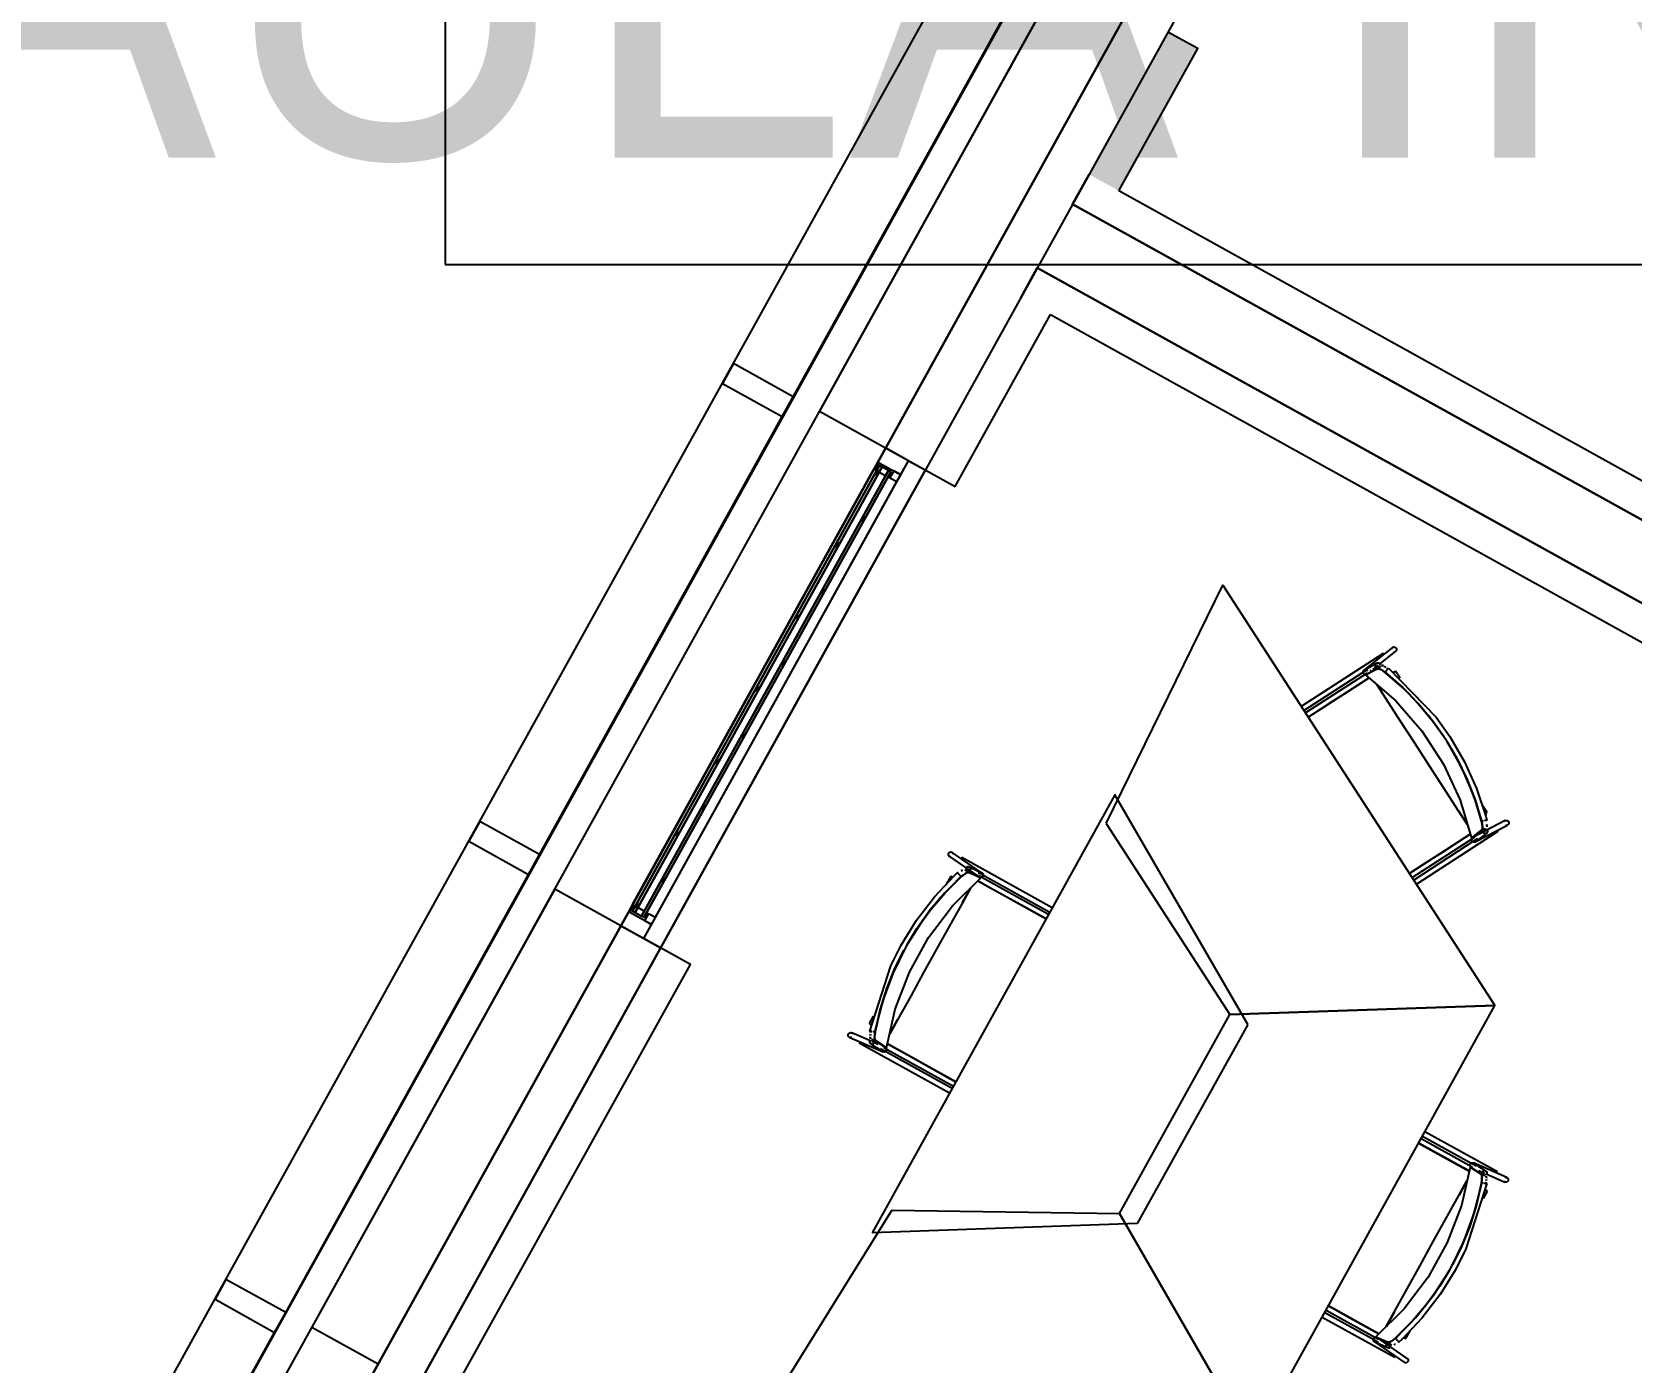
# Model space of a CAD drawing. Header units: metres. Extents: x 2.5 to 42.6, y 0.9 to 31.9.
# Drawn here: x 23.842 to 25.227, y 24.1 to 25.251 of the extents above; entities that cross this region are included whole.
import ezdxf

# ---------------------------------------------------------------- set-up
doc = ezdxf.new("R2010")
doc.units = ezdxf.units.M
for name, color, linetype in [('ARREDI', 9, 'Continuous'), ('INFISSI_VETRATE', 4, 'Continuous'), ('PARETI_STRUTTURE', 7, 'Continuous'), ('PILASTRI_SETTI', 8, 'Continuous'), ('PORTE_SCALE', 2, 'Continuous'), ('WAYFINDING_RIQUADRI', 7, 'Continuous'), ('WAYFINDING_TESTI', 7, 'Continuous')]:
    doc.layers.add(name, color=color, linetype=linetype)

msp = doc.modelspace()

# ---------------------------------------------------------------- linework, layer by layer
at = {"layer": 'ARREDI'}
for points in [[(24.7161, 25.3228), (24.2771, 24.5307)], [(24.2815, 24.5395), (24.4914, 24.9184)], [(24.7717, 24.5664), (24.8728, 24.7725), (25.1082, 24.409)], [(25.012, 24.7128), (25.0117, 24.7133), (25.0115, 24.7135), (25.0115, 24.7135), (25.0115, 24.7135)], [(25.0123, 24.7123), (25.012, 24.7128)], [(25.0188, 24.7171), (25.019, 24.7178), (25.0194, 24.7184), (25.0196, 24.7186), (25.0196, 24.7186), (25.02, 24.7189), (25.0207, 24.7191), (25.0215, 24.719), (25.0221, 24.7187), (25.0227, 24.7181), (25.023, 24.7174), (25.0231, 24.7167)], [(25.0231, 24.7167), (25.0229, 24.716), (25.0225, 24.7154), (25.0223, 24.7152), (25.0223, 24.7152), (25.0219, 24.7149), (25.0211, 24.7147)], [(24.9941, 24.6976), (24.9943, 24.6983), (24.9947, 24.6989), (24.9949, 24.6991), (24.9949, 24.6991), (24.9953, 24.6993), (24.996, 24.6995), (24.9968, 24.6994), (24.9975, 24.6991), (24.998, 24.6986)], [(24.9972, 24.6954), (24.9964, 24.6952), (24.9957, 24.6953), (24.995, 24.6956), (24.9945, 24.6961), (24.9942, 24.6968), (24.9941, 24.6976)], [(25.0134, 24.6969), (25.0114, 24.6984), (25.0095, 24.6995), (25.0079, 24.7002), (25.007, 24.7003), (25.0018, 24.6975), (24.9966, 24.6947), (25.0225, 24.6724), (25.045, 24.6465), (25.0637, 24.6178), (25.078, 24.5867), (25.0878, 24.5538), (25.0925, 24.5575), (25.0972, 24.5611)], [(24.9966, 24.6947), (24.9979, 24.6966)], [(25.0004, 24.6987), (25.0012, 24.6991)], [(25.0026, 24.6999), (25.0041, 24.7006), (25.0079, 24.7026)], [(25.0049, 24.7034), (25.0051, 24.7041), (25.0055, 24.7047), (25.0059, 24.7051), (25.0061, 24.7052), (25.0067, 24.7053), (25.0068, 24.7053), (25.0075, 24.7053), (25.0082, 24.7049), (25.0087, 24.7044), (25.009, 24.7037)], [(25.0091, 24.703), (25.0089, 24.7022), (25.0085, 24.7016), (25.008, 24.7013), (25.0079, 24.7012), (25.0072, 24.701), (25.0064, 24.7011), (25.0058, 24.7014), (25.0053, 24.702), (25.0049, 24.7027), (25.0049, 24.7034)], [(25.007, 24.7003), (25.0079, 24.7002), (25.0094, 24.6996), (25.0113, 24.6984), (25.0134, 24.6969)], [(25.0117, 24.7027), (25.0102, 24.7034)], [(25.0102, 24.7033), (25.0117, 24.7027)], [(25.0125, 24.7022), (25.0137, 24.7015)], [(25.0136, 24.7016), (25.0125, 24.7022)], [(25.0134, 24.6969), (25.0282, 24.6842), (25.0418, 24.6703), (25.0543, 24.6553), (25.064, 24.6417)], [(25.0135, 24.6973), (25.0136, 24.6975), (25.0139, 24.6979), (25.0143, 24.6984)], [(25.064, 24.6417), (25.0543, 24.6553), (25.0419, 24.6702), (25.0282, 24.6841), (25.0135, 24.6968)], [(25.0143, 24.6984), (25.0148, 24.699), (25.0152, 24.6996), (25.0156, 24.7001), (25.0159, 24.7005), (25.0161, 24.7007)], [(25.0148, 24.7007), (25.0156, 24.7001)], [(25.0156, 24.7001), (25.0148, 24.7007)], [(25.0161, 24.7008), (25.0161, 24.7007)], [(25.0222, 24.6981), (25.022, 24.698), (25.0216, 24.6977), (25.0211, 24.6973), (25.0204, 24.6969)], [(24.9993, 24.6924), (24.9905, 24.6867), (24.9797, 24.6797), (24.9688, 24.6727), (24.958, 24.6657), (24.9471, 24.6586)], [(25.006, 24.6866), (25.0136, 24.6749)], [(25.0843, 24.5658), (25.0765, 24.5778), (25.064, 24.5971), (25.0514, 24.6165), (25.0389, 24.6359), (25.0263, 24.6553), (25.0138, 24.6746), (25.006, 24.6866)], [(25.0753, 24.623), (25.067, 24.637)], [(25.067, 24.637), (25.0753, 24.6229)], [(25.0967, 24.5684), (25.0911, 24.587), (25.084, 24.6052), (25.0756, 24.6224)], [(25.0756, 24.6224), (25.084, 24.6051), (25.0911, 24.5869), (25.0967, 24.5683)], [(24.8943, 24.3926), (24.7793, 24.5913), (24.5694, 24.2125)], [(25.0767, 24.5775), (25.0843, 24.5657)], [(25.0996, 24.5747), (25.1002, 24.5751), (25.1008, 24.5755), (25.1012, 24.5757), (25.1014, 24.5759)], [(24.7717, 24.5664), (24.8788, 24.4011)], [(25.101, 24.5619), (25.0963, 24.5583), (25.0952, 24.5574)], [(25.0972, 24.5611), (25.0975, 24.5619), (25.0975, 24.5636), (25.0972, 24.5659), (25.0967, 24.5683)], [(25.0967, 24.5683), (25.0973, 24.5658), (25.0975, 24.5635), (25.0975, 24.5619), (25.0972, 24.5611)], [(25.0984, 24.5685), (25.0978, 24.5684), (25.0974, 24.5682), (25.0971, 24.5682)], [(25.0991, 24.5579), (25.0985, 24.5582), (25.098, 24.5588), (25.0977, 24.5595), (25.0977, 24.5602), (25.0979, 24.5609), (25.0979, 24.5609), (25.0984, 24.5615), (25.0985, 24.5616), (25.099, 24.5619), (25.0997, 24.562)], [(25.1016, 24.5609), (25.1019, 24.5602), (25.1019, 24.5595), (25.1017, 24.5588), (25.1017, 24.5588), (25.1012, 24.5582), (25.1011, 24.5581), (25.1006, 24.5579), (25.0999, 24.5577), (25.0991, 24.5579)], [(25.1011, 24.5692), (25.1013, 24.5692), (25.1013, 24.5692), (25.1013, 24.5692), (25.101, 24.5691), (25.1005, 24.569), (25.0999, 24.5689), (25.0992, 24.5687)], [(25.1011, 24.5656), (25.1013, 24.5644), (25.1013, 24.5635)], [(25.1013, 24.5643), (25.1011, 24.5656)], [(25.1106, 24.5605), (25.1103, 24.561)], [(25.1111, 24.5598), (25.1109, 24.56), (25.1106, 24.5605)], [(25.1111, 24.5598), (25.1111, 24.5597)], [(25.1161, 24.568), (25.1166, 24.5686), (25.117, 24.5689), (25.117, 24.5689), (25.1173, 24.569), (25.118, 24.5691), (25.1187, 24.569)], [(25.1187, 24.569), (25.1194, 24.5687), (25.1199, 24.5681), (25.1201, 24.5674), (25.1201, 24.5666), (25.1199, 24.5659), (25.1194, 24.5653), (25.119, 24.5651), (25.119, 24.5651), (25.1188, 24.565), (25.1181, 24.5648), (25.1173, 24.565)], [(25.0343, 24.5232), (25.0376, 24.5254), (25.0504, 24.5337), (25.0633, 24.542), (25.0761, 24.5503), (25.0868, 24.5572)], [(25.0908, 24.5545), (25.0878, 24.5539)], [(25.0878, 24.5539), (25.0908, 24.5545)], [(25.0894, 24.5504), (25.0887, 24.5508), (25.0883, 24.5514), (25.088, 24.552), (25.088, 24.5528), (25.0882, 24.5535), (25.0887, 24.5541)], [(25.0919, 24.5535), (25.0922, 24.5528), (25.0922, 24.5521), (25.092, 24.5514), (25.0915, 24.5508), (25.0911, 24.5505), (25.0911, 24.5505), (25.0909, 24.5504), (25.0901, 24.5503), (25.0894, 24.5504)], [(24.2771, 24.5307), (24.0575, 24.1347)], [(24.6353, 24.5393), (24.6353, 24.5401), (24.6356, 24.5407), (24.6361, 24.5413), (24.6367, 24.5417), (24.6375, 24.5418), (24.6382, 24.5417), (24.6386, 24.5414), (24.6386, 24.5414), (24.6388, 24.5413), (24.6393, 24.5407), (24.6395, 24.54)], [(24.6374, 24.5375), (24.6366, 24.5376), (24.6362, 24.5379), (24.6362, 24.5379), (24.636, 24.538), (24.6355, 24.5386), (24.6353, 24.5393)], [(24.6466, 24.5362), (24.6463, 24.5356)], [(24.647, 24.5369), (24.6471, 24.537), (24.647, 24.5369), (24.6469, 24.5366), (24.6466, 24.5362)], [(24.572, 24.3862), (24.5716, 24.3838), (24.5715, 24.3815), (24.5717, 24.3798), (24.572, 24.379), (24.5769, 24.3757), (24.5818, 24.3724), (24.5894, 24.4058), (24.6016, 24.4378), (24.6182, 24.4678), (24.6389, 24.4951), (24.6632, 24.5192), (24.6578, 24.5216), (24.6524, 24.524)], [(24.6085, 24.4762), (24.6198, 24.4917), (24.6325, 24.5065), (24.6463, 24.5202)], [(24.6462, 24.5201), (24.6324, 24.5064), (24.6197, 24.4917), (24.6085, 24.4761)], [(24.6393, 24.5198), (24.6386, 24.5201), (24.6381, 24.5204), (24.6376, 24.5207), (24.6374, 24.5208)], [(24.6435, 24.5237), (24.6433, 24.5238), (24.6433, 24.5239), (24.6433, 24.5238), (24.6435, 24.5236), (24.6438, 24.5232), (24.6443, 24.5227), (24.6448, 24.5222), (24.6453, 24.5216)], [(24.6453, 24.5216), (24.6457, 24.5212), (24.646, 24.5208), (24.6462, 24.5207)], [(24.6524, 24.524), (24.6515, 24.5239), (24.65, 24.5231), (24.6481, 24.5218), (24.6463, 24.5202)], [(24.6463, 24.5202), (24.6482, 24.5219), (24.6501, 24.5232), (24.6516, 24.5239), (24.6524, 24.524)], [(24.6465, 24.5254), (24.6476, 24.5261)], [(24.6476, 24.5261), (24.6465, 24.5254)], [(24.6499, 24.527), (24.6553, 24.5246), (24.6567, 24.524)], [(24.6544, 24.5273), (24.6543, 24.5265), (24.6541, 24.5258), (24.6536, 24.5252), (24.6529, 24.5249), (24.6522, 24.5248), (24.6522, 24.5248), (24.6515, 24.5249), (24.6514, 24.525), (24.6509, 24.5253), (24.6504, 24.5259), (24.6502, 24.5266)], [(24.6505, 24.528), (24.651, 24.5286), (24.6516, 24.529), (24.6523, 24.5291), (24.6524, 24.5291), (24.653, 24.5289), (24.6532, 24.5289), (24.6537, 24.5286), (24.6541, 24.528), (24.6544, 24.5273)], [(24.7198, 24.4839), (24.712, 24.4883), (24.6986, 24.4957), (24.6852, 24.5031), (24.6719, 24.5105), (24.6607, 24.5167)], [(24.6613, 24.5215), (24.6632, 24.5192)], [(24.6632, 24.5192), (24.6613, 24.5215)], [(24.6615, 24.523), (24.662, 24.5235), (24.6627, 24.5239), (24.6634, 24.524), (24.6642, 24.5239), (24.6646, 24.5236), (24.6646, 24.5236), (24.6648, 24.5235), (24.6653, 24.5229), (24.6655, 24.5222)], [(24.6655, 24.5222), (24.6655, 24.5214), (24.6652, 24.5207), (24.6647, 24.5202), (24.6641, 24.5198), (24.6633, 24.5197)], [(24.6544, 24.5104), (24.6474, 24.4979), (24.6363, 24.4778), (24.6251, 24.4576), (24.6139, 24.4374), (24.6027, 24.4172), (24.5915, 24.3971), (24.5846, 24.3845)], [(24.6476, 24.4982), (24.6544, 24.5105)], [(24.5996, 24.4617), (24.6081, 24.4757)], [(24.6081, 24.4756), (24.5996, 24.4617)], [(24.5969, 24.4568), (24.5894, 24.4419), (24.5821, 24.4239), (24.5763, 24.4053), (24.572, 24.3863)], [(24.572, 24.3862), (24.5763, 24.4052), (24.5821, 24.4238), (24.5894, 24.4418), (24.5969, 24.4568)], [(24.7833, 24.229), (24.8982, 24.0302), (25.1082, 24.409)], [(24.5668, 24.3934), (24.567, 24.3933), (24.5675, 24.3931), (24.568, 24.3927), (24.5686, 24.3924)], [(24.5846, 24.3845), (24.5913, 24.3967)], [(24.8983, 24.0302), (24.7833, 24.229), (24.8788, 24.4012)], [(24.8943, 24.3926), (24.7988, 24.2204)], [(24.5517, 24.3814), (24.5509, 24.3813), (24.5502, 24.3814), (24.55, 24.3814), (24.5499, 24.3814), (24.5495, 24.3817), (24.549, 24.3822), (24.5487, 24.3829), (24.5487, 24.3837), (24.5489, 24.3844), (24.5494, 24.385), (24.55, 24.3854)], [(24.55, 24.3854), (24.5507, 24.3856), (24.5515, 24.3855), (24.5517, 24.3854), (24.5517, 24.3854), (24.5521, 24.3852), (24.5526, 24.3846)], [(24.5676, 24.3867), (24.5674, 24.3868), (24.5673, 24.3868), (24.5673, 24.3868)], [(24.5703, 24.3756), (24.5696, 24.3754), (24.5688, 24.3755), (24.5683, 24.3758), (24.5682, 24.3759), (24.5677, 24.3763), (24.5677, 24.3764), (24.5674, 24.3771), (24.5674, 24.3778), (24.5676, 24.3785), (24.5681, 24.3791)], [(24.5678, 24.3842), (24.5677, 24.3829)], [(24.5678, 24.3803), (24.5677, 24.382)], [(24.5677, 24.3819), (24.5678, 24.3803)], [(24.5678, 24.3832), (24.5678, 24.3843)], [(24.568, 24.3856), (24.5681, 24.3867)], [(24.5681, 24.3867), (24.568, 24.3856)], [(24.5695, 24.3864), (24.5688, 24.3865), (24.5681, 24.3867)], [(24.5687, 24.3795), (24.5694, 24.3797), (24.5701, 24.3796), (24.5707, 24.3794), (24.5708, 24.3793), (24.5713, 24.3788), (24.5716, 24.3781), (24.5716, 24.3773), (24.5714, 24.3766), (24.5709, 24.376), (24.5703, 24.3756)], [(24.5745, 24.3753), (24.5731, 24.3762), (24.5695, 24.3786)], [(24.5716, 24.3861), (24.5713, 24.3861), (24.5709, 24.3862), (24.5702, 24.3863)], [(24.572, 24.379), (24.5717, 24.3798), (24.5715, 24.3814), (24.5716, 24.3837), (24.572, 24.3862)], [(24.5586, 24.3774), (24.5584, 24.377), (24.5582, 24.3767)], [(24.5582, 24.3767), (24.5582, 24.3767)], [(24.559, 24.378), (24.5586, 24.3774)], [(24.5805, 24.3689), (24.5798, 24.3687), (24.579, 24.3688), (24.5788, 24.3689), (24.5788, 24.3689), (24.5784, 24.3691), (24.5779, 24.3696), (24.5776, 24.3703), (24.5775, 24.3711)], [(24.5818, 24.3724), (24.5796, 24.3727)], [(24.581, 24.3726), (24.5815, 24.372), (24.5818, 24.3713), (24.5818, 24.3706), (24.5816, 24.3699), (24.5811, 24.3693), (24.5805, 24.3689)], [(24.5826, 24.3758), (24.5917, 24.3708), (24.603, 24.3645), (24.6143, 24.3583), (24.6257, 24.352), (24.637, 24.3457), (24.6417, 24.3431)], [(25.0859, 24.2659), (25.0768, 24.2709), (25.0655, 24.2772), (25.0542, 24.2834), (25.0428, 24.2897)], [(25.0965, 24.2555), (25.0969, 24.2579), (25.097, 24.2602), (25.0968, 24.2619), (25.0965, 24.2627), (25.0916, 24.266), (25.0867, 24.2693), (25.0792, 24.2359), (25.067, 24.2039), (25.0503, 24.1739), (25.0296, 24.1466), (25.0053, 24.1225), (25.0107, 24.1201), (25.0161, 24.1177)], [(25.0875, 24.2691), (25.087, 24.2697), (25.0867, 24.2704), (25.0867, 24.2711), (25.0869, 24.2718), (25.0874, 24.2724), (25.088, 24.2729)], [(25.0867, 24.2693), (25.0889, 24.269)], [(25.088, 24.2728), (25.0887, 24.273), (25.0895, 24.2729), (25.0897, 24.2728), (25.0897, 24.2728), (25.0901, 24.2726), (25.0906, 24.2721), (25.0909, 24.2714), (25.091, 24.2706)], [(25.0141, 24.1313), (25.0211, 24.1438), (25.0322, 24.1639), (25.0434, 24.1841), (25.0546, 24.2043), (25.0658, 24.2245), (25.077, 24.2446), (25.0839, 24.2572)], [(25.0965, 24.2555), (25.0922, 24.2365), (25.0864, 24.2179), (25.0791, 24.1998), (25.0716, 24.1849)], [(25.0716, 24.1849), (25.0791, 24.1998), (25.0864, 24.2178), (25.0922, 24.2364), (25.0965, 24.2554)], [(25.0839, 24.2572), (25.0772, 24.245)], [(25.094, 24.2664), (25.0954, 24.2655), (25.099, 24.2631)], [(25.0965, 24.2627), (25.0968, 24.262), (25.097, 24.2603), (25.0969, 24.258), (25.0965, 24.2555)], [(25.0998, 24.2622), (25.0991, 24.262), (25.0984, 24.2621), (25.0978, 24.2623), (25.0977, 24.2624), (25.0972, 24.2629), (25.0969, 24.2636), (25.0969, 24.2644), (25.0971, 24.2651), (25.0976, 24.2657), (25.0982, 24.2661)], [(25.0969, 24.2556), (25.0972, 24.2556), (25.0976, 24.2555), (25.0982, 24.2554)], [(25.0982, 24.2661), (25.0989, 24.2663), (25.0997, 24.2662), (25.1002, 24.2659), (25.1003, 24.2659), (25.1008, 24.2654), (25.1008, 24.2653), (25.1011, 24.2646), (25.1011, 24.2639), (25.1009, 24.2632), (25.1005, 24.2626)], [(25.099, 24.2553), (25.0997, 24.2552), (25.1004, 24.255)], [(25.1005, 24.2561), (25.1004, 24.2551)], [(25.1004, 24.255), (25.1005, 24.2561)], [(25.1007, 24.2614), (25.1008, 24.2597)], [(25.1008, 24.2598), (25.1007, 24.2614)], [(25.1007, 24.2575), (25.1008, 24.2588)], [(25.1008, 24.2585), (25.1007, 24.2574)], [(25.1009, 24.255), (25.1011, 24.2549), (25.1012, 24.2549), (25.1012, 24.2549)], [(25.1096, 24.2637), (25.1099, 24.2643)], [(25.1099, 24.2643), (25.1101, 24.2647), (25.1103, 24.265)], [(25.1103, 24.265), (25.1103, 24.265)], [(25.1185, 24.2563), (25.1178, 24.2561), (25.1171, 24.2562), (25.1168, 24.2563), (25.1168, 24.2563), (25.1164, 24.2565), (25.1159, 24.2571)], [(25.1169, 24.2603), (25.1176, 24.2604), (25.1183, 24.2603), (25.1185, 24.2603), (25.1186, 24.2603), (25.119, 24.26), (25.1195, 24.2595), (25.1198, 24.2588), (25.1198, 24.258), (25.1196, 24.2573), (25.1191, 24.2567), (25.1185, 24.2563)], [(25.1017, 24.2483), (25.1015, 24.2484), (25.1011, 24.2486), (25.1005, 24.249), (25.0998, 24.2493)], [(24.5865, 24.2321), (24.4652, 24.0372), (24.8982, 24.0302)], [(24.5865, 24.2321), (24.7833, 24.229)], [(24.7988, 24.2204), (24.5694, 24.2125)], [(25.0604, 24.1661), (25.0689, 24.18)], [(25.0689, 24.18), (25.0604, 24.1661)], [(25.06, 24.1655), (25.0487, 24.15), (25.0361, 24.1352), (25.0222, 24.1215)], [(25.0494, 24.1509), (25.06, 24.1656)], [(24.9642, 24.1492), (24.9699, 24.146), (24.9833, 24.1386), (24.9967, 24.1312), (25.0078, 24.125)], [(25.0209, 24.1435), (25.0141, 24.1312)], [(25.0223, 24.1216), (25.0361, 24.1353), (25.0488, 24.15)], [(24.0575, 24.1347), (23.8361, 23.7352)], [(23.8425, 23.7475), (24.0524, 24.1263)], [(25.003, 24.1195), (25.003, 24.1203), (25.0033, 24.121), (25.0038, 24.1215), (25.0045, 24.1219), (25.0052, 24.122)], [(25.007, 24.1188), (25.0065, 24.1182), (25.0058, 24.1178), (25.0051, 24.1177), (25.0043, 24.1178), (25.0039, 24.1181), (25.0039, 24.1181), (25.0037, 24.1182), (25.0032, 24.1188), (25.003, 24.1195)], [(25.0072, 24.1202), (25.0053, 24.1225)], [(25.0053, 24.1225), (25.0072, 24.1202)], [(25.0186, 24.1147), (25.0132, 24.1171), (25.0119, 24.1177)], [(25.0142, 24.1144), (25.0142, 24.1152), (25.0144, 24.1159), (25.0149, 24.1165), (25.0156, 24.1168), (25.0163, 24.1169), (25.0163, 24.1169), (25.017, 24.1168), (25.0171, 24.1168), (25.0176, 24.1164), (25.0181, 24.1158), (25.0183, 24.1151)], [(25.0161, 24.1177), (25.017, 24.1178), (25.0185, 24.1186), (25.0204, 24.1199), (25.0222, 24.1215)], [(25.0222, 24.1215), (25.0203, 24.1198), (25.0184, 24.1185), (25.0169, 24.1178), (25.0161, 24.1177)], [(25.0209, 24.1156), (25.022, 24.1163)], [(25.022, 24.1163), (25.021, 24.1156)], [(25.0232, 24.1201), (25.0228, 24.1205), (25.0225, 24.1209), (25.0223, 24.121)], [(25.025, 24.118), (25.0252, 24.1179), (25.0252, 24.1178), (25.0252, 24.1179), (25.025, 24.1181), (25.0247, 24.1185), (25.0242, 24.119), (25.0237, 24.1195), (25.0232, 24.1201)], [(25.0292, 24.122), (25.0299, 24.1216), (25.0305, 24.1213), (25.0309, 24.121), (25.0311, 24.1209)], [(25.018, 24.1137), (25.0176, 24.1131), (25.0169, 24.1127), (25.0162, 24.1126), (25.0161, 24.1126), (25.0155, 24.1128), (25.0153, 24.1128), (25.0149, 24.1131), (25.0144, 24.1137), (25.0142, 24.1144)], [(25.0215, 24.1048), (25.0215, 24.1048), (25.0215, 24.1048), (25.0216, 24.1051), (25.0219, 24.1055)], [(25.0219, 24.1055), (25.0222, 24.1061)], [(25.0332, 24.1024), (25.0332, 24.1016), (25.0329, 24.101), (25.0324, 24.1004), (25.0318, 24.1), (25.0311, 24.0999), (25.0303, 24.1), (25.0299, 24.1003), (25.0299, 24.1003), (25.0297, 24.1004), (25.0292, 24.101), (25.029, 24.1017)], [(25.0312, 24.1042), (25.0319, 24.1041), (25.0323, 24.1038), (25.0323, 24.1038), (25.0325, 24.1037), (25.033, 24.1031), (25.0332, 24.1024)]]:
    msp.add_lwpolyline(points, dxfattribs=at)
for points in [[(24.7157, 25.323), (24.4962, 24.927), (24.4966, 24.9268), (24.7161, 25.3228)], [(24.5941, 24.8681), (24.6009, 24.8802), (24.5809, 24.8913), (24.5707, 24.873), (24.5719, 24.8723), (24.5753, 24.8785)], [(24.5739, 24.876), (24.572, 24.8726), (24.5734, 24.8718), (24.5754, 24.8752)], [(24.5754, 24.8704), (24.5809, 24.8673), (24.5834, 24.8718), (24.5779, 24.8749)], [(24.5831, 24.8664), (24.5848, 24.8655), (24.5864, 24.8683), (24.5847, 24.8693)], [(24.5941, 24.8681), (24.5881, 24.8714), (24.5848, 24.8655), (24.5908, 24.8621)], [(24.2767, 24.5309), (24.0572, 24.1349), (24.0575, 24.1347), (24.2771, 24.5307)], [(24.3785, 24.4791), (24.3597, 24.4895), (24.3632, 24.4957), (24.362, 24.4964), (24.3518, 24.478), (24.3718, 24.467)], [(24.3611, 24.492), (24.3625, 24.4912), (24.3644, 24.4947), (24.363, 24.4955)], [(24.3666, 24.4938), (24.3642, 24.4893), (24.3697, 24.4863), (24.3722, 24.4907)], [(24.3741, 24.4894), (24.3725, 24.4865), (24.3742, 24.4856), (24.3758, 24.4884)], [(24.3785, 24.4791), (24.3818, 24.4851), (24.3758, 24.4884), (24.3725, 24.4825)], [(25.1082, 24.409), (24.8788, 24.4011)]]:
    msp.add_lwpolyline(points, close=True, dxfattribs=at)
at = {"layer": 'INFISSI_VETRATE'}
for points in [[(24.5707, 24.8668), (24.5767, 24.8728)], [(24.5583, 24.8265), (24.5643, 24.8326)], [(24.5361, 24.8043), (24.5421, 24.8104)], [(24.5237, 24.7641), (24.5297, 24.7701)], [(24.5014, 24.7419), (24.5075, 24.7479)], [(24.489, 24.7016), (24.4951, 24.7077)], [(24.4668, 24.6794), (24.4729, 24.6855)], [(24.4544, 24.6392), (24.4605, 24.6452)], [(24.4322, 24.6169), (24.4383, 24.623)], [(24.4198, 24.5767), (24.4259, 24.5828)], [(24.3976, 24.5545), (24.4036, 24.5605)], [(24.3852, 24.5142), (24.3912, 24.5203)], [(24.363, 24.492), (24.369, 24.4981)]]:
    msp.add_lwpolyline(points, dxfattribs=at)
at = {"layer": 'PARETI_STRUTTURE'}
for points in [[(19.3814, 15.5105), (19.3242, 15.5421), (27.06, 29.4989)], [(25.9228, 27.2312), (26.9202, 29.0306), (19.6668, 15.9442)], [(26.8439, 28.9742), (19.6745, 16.0393)], [(19.6745, 16.0393), (26.8439, 28.9742)], [(24.4446, 24.9556), (24.6641, 25.3516)], [(24.501, 24.9356), (24.7109, 25.3144)], [(24.7908, 25.2701), (24.7337, 25.3018), (24.5237, 24.923), (24.5809, 24.8913)], [(24.7829, 25.1136), (24.8511, 25.2367), (24.8253, 25.251)], [(24.757, 25.1279), (24.7427, 25.1021), (27.0146, 23.8429)], [(24.7427, 25.1021), (24.7571, 25.1279)], [(27.0547, 23.8544), (24.7829, 25.1136)], [(26.9841, 23.7878), (27.0146, 23.8429), (24.7427, 25.1021)], [(24.7237, 25.0068), (26.9146, 23.7925), (26.929, 23.8183), (24.7122, 25.047), (24.6979, 25.0212)], [(24.6979, 25.0211), (24.7122, 25.047)], [(24.7122, 25.047), (26.929, 23.8183)], [(24.6153, 24.8722), (24.6412, 24.8579), (24.7237, 25.0068)], [(24.2251, 24.5596), (24.4446, 24.9556)], [(24.2815, 24.5395), (24.4914, 24.9184)], [(24.5809, 24.8913), (24.4664, 24.6847)], [(24.5809, 24.8913), (24.6153, 24.8722)], [(24.5908, 24.8621), (24.6009, 24.8802)], [(24.6009, 24.8802), (24.6153, 24.8722)], [(24.6153, 24.8722), (22.0814, 20.3006)], [(24.362, 24.4964), (24.5707, 24.873)], [(24.5707, 24.873), (24.362, 24.4964)], [(24.3717, 24.4851), (24.5854, 24.8707), (24.5834, 24.8718), (24.3697, 24.4863)], [(24.3818, 24.4851), (24.5908, 24.8621)], [(24.382, 24.4853), (24.5907, 24.8619)], [(25.0115, 24.7135), (24.9407, 24.6677)], [(25.0196, 24.7186), (24.9949, 24.6991)], [(25.008, 24.7039), (25.0223, 24.7152)], [(24.943, 24.6641), (24.9983, 24.6998)], [(25.008, 24.7013), (24.9978, 24.6956)], [(25.0034, 24.7003), (25.0074, 24.7034)], [(25.0057, 24.7017), (25.0041, 24.7006)], [(25.0655, 24.6394), (25.0508, 24.6597), (25.0342, 24.6784), (25.0158, 24.6954), (25.0135, 24.6973)], [(25.0161, 24.7008), (25.0575, 24.6583), (25.0691, 24.6417)], [(25.0261, 24.6921), (25.0223, 24.6981)], [(24.4664, 24.6847), (24.3518, 24.478)], [(24.9976, 24.6964), (24.9444, 24.662)], [(24.9467, 24.6583), (24.9993, 24.6924)], [(24.9976, 24.6957), (24.9984, 24.6963)], [(25.0691, 24.6417), (25.0818, 24.6198), (25.0922, 24.5968), (25.1003, 24.5729), (25.1013, 24.5692)], [(25.0971, 24.5682), (25.0894, 24.5921), (25.0794, 24.6151), (25.0671, 24.6369), (25.0655, 24.6394)], [(25.1014, 24.5759), (25.0975, 24.582)], [(24.0055, 24.1635), (24.2251, 24.5596)], [(24.2298, 24.5682), (24.2203, 24.551)], [(25.0403, 24.5139), (25.1111, 24.5597)], [(25.117, 24.5689), (25.0891, 24.5544)], [(25.0891, 24.5546), (25.0892, 24.5547), (25.0893, 24.5548), (25.0894, 24.5548), (25.0895, 24.5549), (25.0896, 24.555), (25.0897, 24.5551), (25.0898, 24.5551), (25.0899, 24.5552), (25.09, 24.5553), (25.0901, 24.5554), (25.0902, 24.5555), (25.0904, 24.5555), (25.0905, 24.5556), (25.0906, 24.5557), (25.0907, 24.5558), (25.0908, 24.5558), (25.0909, 24.5559), (25.091, 24.556), (25.0911, 24.5561), (25.0912, 24.5562), (25.0913, 24.5562), (25.0914, 24.5563), (25.0915, 24.5564), (25.0916, 24.5565), (25.0917, 24.5566), (25.0918, 24.5566), (25.0919, 24.5567), (25.092, 24.5568), (25.0921, 24.5569), (25.0922, 24.5569), (25.0924, 24.557), (25.0925, 24.5571), (25.0926, 24.5572), (25.0927, 24.5573), (25.0928, 24.5573), (25.0929, 24.5574), (25.093, 24.5575), (25.0931, 24.5576), (25.0932, 24.5577), (25.0933, 24.5577), (25.0934, 24.5578), (25.0935, 24.5579), (25.0936, 24.558), (25.0937, 24.558), (25.0938, 24.5581), (25.0939, 24.5582), (25.094, 24.5583), (25.0941, 24.5584), (25.0942, 24.5584), (25.0944, 24.5585), (25.0945, 24.5586), (25.0946, 24.5587), (25.0947, 24.5588), (25.0948, 24.5588), (25.0949, 24.5589), (25.095, 24.559), (25.0951, 24.5591), (25.0952, 24.5591), (25.0953, 24.5592), (25.0954, 24.5593), (25.0955, 24.5594), (25.0956, 24.5594), (25.0957, 24.5595), (25.0958, 24.5596), (25.0959, 24.5597), (25.096, 24.5598), (25.0961, 24.5598), (25.0962, 24.5599), (25.0964, 24.56), (25.0965, 24.5601), (25.0966, 24.5602), (25.0967, 24.5602), (25.0968, 24.5603), (25.0969, 24.5604), (25.097, 24.5605), (25.0971, 24.5605), (25.0972, 24.5606), (25.0973, 24.5607), (25.0974, 24.5608), (25.0975, 24.5609), (25.0976, 24.5609), (25.0977, 24.561), (25.0978, 24.5611), (25.0979, 24.5612), (25.098, 24.5613), (25.0981, 24.5613), (25.0982, 24.5614), (25.0984, 24.5615), (25.0985, 24.5616), (25.0985, 24.5616)], [(25.0911, 24.5505), (25.119, 24.5651)], [(25.1011, 24.5581), (25.0917, 24.5511)], [(25.0963, 24.5582), (25.0975, 24.559)], [(25.0868, 24.5573), (25.0342, 24.5232)], [(25.0366, 24.5196), (25.0903, 24.5544)], [(25.0905, 24.5516), (25.0379, 24.5175)], [(25.0932, 24.5533), (25.0907, 24.5517)], [(24.6362, 24.5379), (24.6622, 24.5201)], [(24.6646, 24.5236), (24.6386, 24.5414)], [(24.7252, 24.4936), (24.6471, 24.5369)], [(24.062, 24.1435), (24.2719, 24.5223)], [(24.5945, 24.4613), (24.6078, 24.4828), (24.6232, 24.5029), (24.6406, 24.5213), (24.6433, 24.5239)], [(24.6462, 24.5206), (24.6287, 24.5026), (24.6132, 24.4829), (24.5997, 24.4618), (24.5983, 24.4592)], [(24.6374, 24.5208), (24.6337, 24.5141)], [(24.662, 24.5199), (24.6618, 24.52), (24.6617, 24.5201), (24.6616, 24.5201), (24.6615, 24.5202), (24.6614, 24.5202), (24.6612, 24.5203), (24.6611, 24.5203), (24.661, 24.5204), (24.6609, 24.5204), (24.6608, 24.5205), (24.6606, 24.5206), (24.6605, 24.5206), (24.6604, 24.5207), (24.6603, 24.5207), (24.6602, 24.5208), (24.66, 24.5209), (24.6599, 24.5209), (24.6598, 24.521), (24.6597, 24.521), (24.6596, 24.5211), (24.6595, 24.5211), (24.6593, 24.5212), (24.6592, 24.5212), (24.6591, 24.5213), (24.659, 24.5214), (24.6589, 24.5214), (24.6587, 24.5215), (24.6586, 24.5215), (24.6585, 24.5216), (24.6584, 24.5216), (24.6583, 24.5217), (24.6582, 24.5217), (24.658, 24.5218), (24.6579, 24.5219), (24.6578, 24.5219), (24.6577, 24.522), (24.6576, 24.522), (24.6575, 24.5221), (24.6573, 24.5221), (24.6572, 24.5222), (24.6571, 24.5222), (24.657, 24.5223), (24.6569, 24.5224), (24.6567, 24.5224), (24.6566, 24.5225), (24.6565, 24.5225), (24.6564, 24.5226), (24.6563, 24.5226), (24.6561, 24.5227), (24.656, 24.5228), (24.6559, 24.5228), (24.6558, 24.5229), (24.6557, 24.5229), (24.6555, 24.523), (24.6554, 24.523), (24.6553, 24.5231), (24.6552, 24.5231), (24.6551, 24.5232), (24.655, 24.5233), (24.6548, 24.5233), (24.6547, 24.5234), (24.6546, 24.5234), (24.6545, 24.5235), (24.6544, 24.5235), (24.6542, 24.5236), (24.6541, 24.5236), (24.654, 24.5237), (24.6539, 24.5238), (24.6538, 24.5238), (24.6536, 24.5239), (24.6535, 24.5239), (24.6534, 24.524), (24.6533, 24.524), (24.6532, 24.5241), (24.6531, 24.5242), (24.6529, 24.5242), (24.6528, 24.5243), (24.6527, 24.5243), (24.6526, 24.5244), (24.6525, 24.5244), (24.6523, 24.5245), (24.6522, 24.5245), (24.6521, 24.5246), (24.652, 24.5247), (24.6519, 24.5247), (24.6518, 24.5248), (24.6516, 24.5248), (24.6515, 24.5249), (24.6514, 24.5249), (24.6514, 24.5249)], [(24.6532, 24.5289), (24.6638, 24.5239)], [(24.6546, 24.525), (24.6537, 24.5255)], [(24.6607, 24.5167), (24.7198, 24.4839)], [(24.6612, 24.5242), (24.6638, 24.5227)], [(24.7219, 24.4877), (24.6616, 24.5211)], [(24.664, 24.5226), (24.7231, 24.4898)], [(24.3518, 24.478), (24.2947, 24.5097), (24.0847, 24.1309), (24.1419, 24.0992)], [(24.3718, 24.467), (24.3863, 24.459), (24.3518, 24.478)], [(24.3718, 24.467), (24.3818, 24.4851)], [(24.5673, 24.3868), (24.5854, 24.4433), (24.5945, 24.4613)], [(24.1763, 24.0801), (24.2021, 24.0658), (24.4121, 24.4446), (24.3863, 24.459)], [(24.5983, 24.4592), (24.5872, 24.4367), (24.5785, 24.4132), (24.5722, 24.389), (24.5716, 24.3861)], [(24.5702, 24.3997), (24.5668, 24.3934)], [(24.55, 24.3814), (24.5788, 24.3689)], [(24.5684, 24.3781), (24.5517, 24.3854)], [(24.5707, 24.3794), (24.5805, 24.373)], [(24.5582, 24.3767), (24.6364, 24.3334)], [(24.5737, 24.3758), (24.5693, 24.3777)], [(24.5715, 24.3771), (24.5724, 24.3766)], [(24.6385, 24.3372), (24.5766, 24.3715)], [(24.5805, 24.3728), (24.5796, 24.3733)], [(24.5799, 24.3724), (24.6397, 24.3393)], [(24.6418, 24.3431), (24.5826, 24.3759)], [(25.0455, 24.296), (25.0919, 24.2702)], [(25.1103, 24.265), (25.0476, 24.2998)], [(25.0422, 24.29), (25.0859, 24.2658)], [(25.0886, 24.2693), (25.0443, 24.2938)], [(25.088, 24.2689), (25.089, 24.2684)], [(25.0978, 24.2623), (25.088, 24.2687)], [(25.1186, 24.2603), (25.0897, 24.2728)], [(25.0703, 24.1825), (25.0813, 24.205), (25.09, 24.2285), (25.0963, 24.2527), (25.0969, 24.2556)], [(25.1012, 24.2549), (25.0831, 24.1984), (25.074, 24.1804)], [(25.0948, 24.2659), (25.0992, 24.264)], [(25.0971, 24.2646), (25.0962, 24.2651)], [(25.1001, 24.2636), (25.1168, 24.2563)], [(25.0983, 24.242), (25.1017, 24.2483)], [(24.0103, 24.1721), (24.0008, 24.1549)], [(25.0223, 24.1211), (25.0398, 24.1391), (25.0553, 24.1588), (25.0688, 24.1799), (25.0703, 24.1825)], [(25.074, 24.1804), (25.0607, 24.1589), (25.0453, 24.1388), (25.028, 24.1204), (25.0252, 24.1178)], [(23.786, 23.7675), (24.0056, 24.1635)], [(25.0046, 24.1191), (24.9609, 24.1433)], [(24.9621, 24.1454), (25.0069, 24.1206)], [(25.0078, 24.125), (24.9642, 24.1492)], [(24.9588, 24.1395), (25.0215, 24.1048)], [(23.8425, 23.7475), (24.0524, 24.1263)], [(25.0039, 24.1181), (25.0299, 24.1003)], [(25.0073, 24.1175), (25.0047, 24.119)], [(25.0153, 24.1128), (25.0047, 24.1178)], [(25.0323, 24.1038), (25.0064, 24.1217)], [(25.0066, 24.1218), (25.0067, 24.1217), (25.0068, 24.1216), (25.0069, 24.1216), (25.007, 24.1215), (25.0072, 24.1215), (25.0073, 24.1214), (25.0074, 24.1214), (25.0075, 24.1213), (25.0076, 24.1213), (25.0077, 24.1212), (25.0079, 24.1211), (25.008, 24.1211), (25.0081, 24.121), (25.0082, 24.121), (25.0083, 24.1209), (25.0085, 24.1209), (25.0086, 24.1208), (25.0087, 24.1207), (25.0088, 24.1207), (25.0089, 24.1206), (25.009, 24.1206), (25.0092, 24.1205), (25.0093, 24.1205), (25.0094, 24.1204), (25.0095, 24.1204), (25.0096, 24.1203), (25.0098, 24.1202), (25.0099, 24.1202), (25.01, 24.1201), (25.0101, 24.1201), (25.0102, 24.12), (25.0104, 24.12), (25.0105, 24.1199), (25.0106, 24.1199), (25.0107, 24.1198), (25.0108, 24.1197), (25.011, 24.1197), (25.0111, 24.1196), (25.0112, 24.1196), (25.0113, 24.1195), (25.0114, 24.1195), (25.0115, 24.1194), (25.0117, 24.1193), (25.0118, 24.1193), (25.0119, 24.1192), (25.012, 24.1192), (25.0121, 24.1191), (25.0123, 24.1191), (25.0124, 24.119), (25.0125, 24.119), (25.0126, 24.1189), (25.0127, 24.1188), (25.0129, 24.1188), (25.013, 24.1187), (25.0131, 24.1187), (25.0132, 24.1186), (25.0133, 24.1186), (25.0134, 24.1185), (25.0136, 24.1185), (25.0137, 24.1184), (25.0138, 24.1183), (25.0139, 24.1183), (25.014, 24.1182), (25.0141, 24.1182), (25.0143, 24.1181), (25.0144, 24.1181), (25.0145, 24.118), (25.0146, 24.118), (25.0147, 24.1179), (25.0149, 24.1178), (25.015, 24.1178), (25.0151, 24.1177), (25.0152, 24.1177), (25.0153, 24.1176), (25.0155, 24.1175), (25.0156, 24.1175), (25.0157, 24.1174), (25.0158, 24.1174), (25.0159, 24.1173), (25.016, 24.1173), (25.0162, 24.1172), (25.0163, 24.1172), (25.0164, 24.1171), (25.0165, 24.117), (25.0166, 24.117), (25.0168, 24.1169), (25.0169, 24.1169), (25.017, 24.1168), (25.0171, 24.1168), (25.0171, 24.1168)], [(25.0139, 24.1167), (25.0148, 24.1162)], [(25.0311, 24.1209), (25.0349, 24.1276)]]:
    msp.add_lwpolyline(points, dxfattribs=at)
for points in [[(24.4493, 24.9642), (24.4398, 24.947), (24.4914, 24.9184), (24.501, 24.9356)], [(24.5809, 24.8913), (24.3518, 24.478), (24.3718, 24.467), (24.6009, 24.8802)], [(24.5779, 24.8749), (24.3642, 24.4893), (24.3621, 24.4905), (24.5758, 24.876)], [(24.5758, 24.876), (24.3621, 24.4905), (24.3642, 24.4893), (24.5779, 24.8749)], [(24.3717, 24.4851), (24.3697, 24.4863), (24.5834, 24.8718), (24.5854, 24.8707)], [(24.2298, 24.5682), (24.2203, 24.551), (24.2719, 24.5223), (24.2815, 24.5395)], [(24.0103, 24.1721), (24.0008, 24.1549), (24.0524, 24.1263), (24.062, 24.1435)]]:
    msp.add_lwpolyline(points, close=True, dxfattribs=at)
at = {"layer": 'PILASTRI_SETTI'}
msp.add_solid([(24.7829, 25.1136), (24.8511, 25.2367), (24.757, 25.1279), (24.8253, 25.251)], dxfattribs=at)
at = {"layer": 'PORTE_SCALE'}
for centre, radius, start, end in [((30.2429, 15.3224), 10.7452, 119.16788, 119.23057), ((25.544, 25.8838), 1.7962, 237.0974, 237.4728), ((29.6619, 31.3783), 8.4496, 237.24518, 237.32499)]:
    msp.add_arc(centre, radius, start, end, dxfattribs=at)
at = {"layer": 'WAYFINDING_RIQUADRI'}
msp.add_lwpolyline([(24.2, 25.05), (27.8, 25.05), (27.8, 25.55), (24.2, 25.55)], close=True, dxfattribs=at)

# ---------------------------------------------------------------- texts
at = {"layer": 'WAYFINDING_TESTI', "insert": (26, 25.3), "char_height": 0.32, "attachment_point": 5}
msp.add_mtext('AULA INFORMALE 130', dxfattribs=at)

doc.saveas('drawing.dxf')
